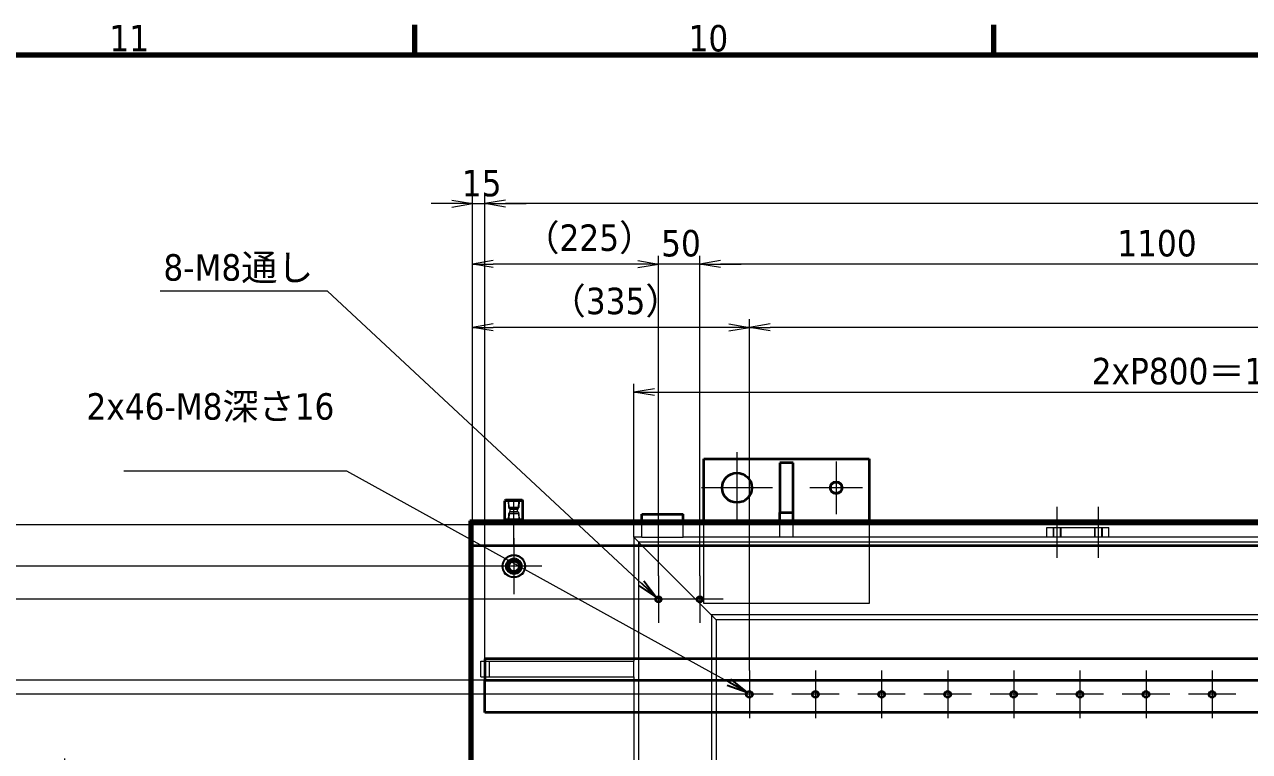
# Model space of a CAD drawing. Header units: millimetres. Extents: x -570 to 8410, y -405 to 5940.
# Drawn here: x 929 to 2412, y 4897 to 5777 of the extents above; entities that cross this region are included whole.
import ezdxf

# ---------------------------------------------------------------- set-up
doc = ezdxf.new("R2010")
doc.units = ezdxf.units.MM
doc.header["$LTSCALE"] = 10
for name, color, linetype, lineweight in [('Border (ISO)', 7, 'Continuous', 70), ('Center Mark (ISO)', 7, 'Continuous', 5), ('Centerline (ISO)', 7, 'Continuous', 5), ('Dimension (ISO)', 7, 'Continuous', 25), ('Hidden (ISO)', 7, 'Continuous', 5), ('Symbol (ISO)', 7, 'Continuous', 25), ('Visible (ISO)', 7, 'Continuous', 35), ('Visible Narrow (ISO)', 7, 'Continuous', 5)]:
    doc.layers.add(name, color=color, linetype=linetype, lineweight=lineweight)
doc.styles.add('MX_NOTE_STANDARD', font='tahoma.ttf')
doc.styles.add('Note Text (JIS)', font='tahoma.ttf')
doc.dimstyles.new('Default (JIS)', dxfattribs={"dimscale": 10, "dimtxt": 3.2, "dimasz": 2.5, "dimexe": 1, "dimexo": 0, "dimgap": 0.8, "dimtad": 1, "dimrnd": 1e-08, "dimdsep": 46, "dimtxsty": 'Note Text (JIS)', "dimblk": 'OPEN', "dimcen": 0.09, "dimdle": 10, "dimclrd": 7, "dimclre": 7, "dimclrt": 256, "dimadec": 0, "dimazin": 2, "dimtfac": 0.78125, "dimtmove": 0, "dimatfit": 3, "dimldrblk": 'OPEN', "dimfxl": 1, "dimtolj": 1, "dimtzin": 0, "dimlwd": 0, "dimlwe": 0, "dimarcsym": 0})
doc.dimstyles.new('Default (JIS)$7', dxfattribs={"dimscale": 10, "dimtxt": 3.2, "dimasz": 2.5, "dimexe": 1, "dimexo": 0, "dimgap": 0.8, "dimtad": 1, "dimrnd": 1e-08, "dimdsep": 46, "dimtxsty": 'Note Text (JIS)', "dimblk": 'OPEN', "dimcen": 0.09, "dimdle": 10, "dimclrd": 256, "dimclre": 7, "dimclrt": 256, "dimadec": 0, "dimazin": 2, "dimtfac": 0.78125, "dimtmove": 0, "dimatfit": 3, "dimldrblk": 'OPEN', "dimfxl": 1, "dimtolj": 1, "dimtzin": 0, "dimlwd": 0, "dimlwe": 0, "dimarcsym": 0})

# ---------------------------------------------------------------- blocks, each defined once
blk = doc.blocks.new('図面枠 既定の図面枠')
at = {"layer": 'Border (ISO)'}
for p, q in [((140.17, 574), (140.17, 577.6)), ((210.25, 574), (210.25, 577.6))]:
    blk.add_line(p, q, dxfattribs=at)
at = {"layer": 'Border (ISO)', "flags": 128}
blk.add_lwpolyline([(20, 20), (20, 574), (821, 574), (821, 20), (20, 20)], dxfattribs=at)
at = {"layer": 'Border (ISO)', "char_height": 3.2, "attachment_point": 7, "style": 'MX_NOTE_STANDARD'}
for s, insert in [('11', (103.2, 574.4)), ('10', (173.29, 574.33))]:
    blk.add_mtext(s, dxfattribs=dict(at, insert=insert))
blk = doc.blocks.new('_Open')
at = {"color": 0, "linetype": 'ByBlock', "lineweight": -2}
for p, q in [((-1, 0.167), (0, 0)), ((-1, -0.167), (0, 0)), ((0, 0), (-1, 0))]:
    blk.add_line(p, q, dxfattribs=at)
blk = doc.blocks.new('*D29')
at = {"layer": 'Defpoints', "color": 0, "linetype": 'Continuous', "transparency": 16777216}
for p in [(1777.8, 4966), (825.3, 4346), (1778.2, 4346)]:
    blk.add_point(p, dxfattribs=at)
at = {"layer": 'Dimension (ISO)', "color": 7, "linetype": 'Continuous', "lineweight": 0, "transparency": 16777216}
for p, q in [((1777.8, 4966), (815.3, 4966)), ((825.3, 4941), (825.3, 4371)), ((1778.2, 4346), (815.3, 4346))]:
    blk.add_line(p, q, dxfattribs=at)
at = {"layer": 'Dimension (ISO)', "color": 7, "linetype": 'Continuous', "lineweight": 0, "transparency": 16777216, "xscale": 25, "yscale": 25, "zscale": 25}
for p, rotation in [((825.3, 4966), 90), ((825.3, 4346), 270)]:
    blk.add_blockref('_Open', p, dxfattribs=dict(at, rotation=rotation))
at = {"layer": 'Dimension (ISO)', "linetype": 'Continuous', "lineweight": 5, "transparency": 16777216, "insert": (777.3, 4605.1), "char_height": 32, "attachment_point": 1, "rotation": 90, "style": 'Note Text (JIS)'}
blk.add_mtext('\\A1;\\fTahoma|b0|i0;（620）', dxfattribs=at)
blk = doc.blocks.new('*D30')
at = {"layer": 'Defpoints', "color": 0, "linetype": 'Continuous', "transparency": 16777216}
for p in [(825.3, 4983), (1486.5, 4983), (1777.8, 4966)]:
    blk.add_point(p, dxfattribs=at)
at = {"layer": 'Dimension (ISO)', "color": 7, "linetype": 'Continuous', "lineweight": 0, "transparency": 16777216}
for p, q in [((825.3, 5008), (825.3, 5033)), ((1486.5, 4983), (815.3, 4983)), ((825.3, 4966), (825.3, 4983)), ((1777.8, 4966), (815.3, 4966)), ((825.3, 4941), (825.3, 4916))]:
    blk.add_line(p, q, dxfattribs=at)
at = {"layer": 'Dimension (ISO)', "color": 7, "linetype": 'Continuous', "lineweight": 0, "transparency": 16777216, "xscale": 25, "yscale": 25, "zscale": 25}
for p, rotation in [((825.3, 4983), 270), ((825.3, 4966), 90)]:
    blk.add_blockref('_Open', p, dxfattribs=dict(at, rotation=rotation))
at = {"layer": 'Dimension (ISO)', "linetype": 'Continuous', "lineweight": 5, "transparency": 16777216, "insert": (785.2, 4953.7), "char_height": 32, "attachment_point": 1, "rotation": 90, "style": 'Note Text (JIS)'}
blk.add_mtext('\\A1;17', dxfattribs=at)
blk = doc.blocks.new('*D35')
at = {"layer": 'Defpoints', "color": 0, "linetype": 'Continuous', "transparency": 16777216}
for p in [(673.5, 5081), (1668.2, 5081), (1471.5, 4051)]:
    blk.add_point(p, dxfattribs=at)
at = {"layer": 'Dimension (ISO)', "color": 7, "linetype": 'Continuous', "lineweight": 0, "transparency": 16777216}
for p, q in [((1668.2, 5081), (663.5, 5081)), ((673.5, 4076), (673.5, 5056)), ((1471.5, 4051), (663.5, 4051))]:
    blk.add_line(p, q, dxfattribs=at)
at = {"layer": 'Dimension (ISO)', "color": 7, "linetype": 'Continuous', "lineweight": 0, "transparency": 16777216, "xscale": 25, "yscale": 25, "zscale": 25}
for p, rotation in [((673.5, 5081), 90), ((673.5, 4051), 270)]:
    blk.add_blockref('_Open', p, dxfattribs=dict(at, rotation=rotation))
at = {"layer": 'Dimension (ISO)', "linetype": 'Continuous', "lineweight": 5, "transparency": 16777216, "insert": (632.1, 4506.2), "char_height": 32, "attachment_point": 1, "rotation": 90, "style": 'Note Text (JIS)'}
blk.add_mtext('\\A1;1030', dxfattribs=at)
blk = doc.blocks.new('*D36')
at = {"layer": 'Defpoints', "color": 0, "linetype": 'Continuous', "transparency": 16777216}
for p in [(598.1, 5171), (1471.5, 5171), (1487.5, 5121)]:
    blk.add_point(p, dxfattribs=at)
at = {"layer": 'Dimension (ISO)', "color": 7, "linetype": 'Continuous', "lineweight": 0, "transparency": 16777216}
for p, q in [((598.1, 5196), (598.1, 5221)), ((1471.5, 5171), (588.1, 5171)), ((598.1, 5121), (598.1, 5171)), ((1487.5, 5121), (588.1, 5121)), ((598.1, 5096), (598.1, 5071))]:
    blk.add_line(p, q, dxfattribs=at)
at = {"layer": 'Dimension (ISO)', "color": 7, "linetype": 'Continuous', "lineweight": 0, "transparency": 16777216, "xscale": 25, "yscale": 25, "zscale": 25}
for p, rotation in [((598.1, 5171), 270), ((598.1, 5121), 90)]:
    blk.add_blockref('_Open', p, dxfattribs=dict(at, rotation=rotation))
at = {"layer": 'Dimension (ISO)', "linetype": 'Continuous', "lineweight": 5, "transparency": 16777216, "insert": (556.8, 5124.2), "char_height": 32, "attachment_point": 1, "rotation": 90, "style": 'Note Text (JIS)'}
blk.add_mtext('\\A1;50', dxfattribs=at)
blk = doc.blocks.new('*D37')
at = {"layer": 'Defpoints', "color": 0, "linetype": 'Continuous', "transparency": 16777216}
for p in [(1487.5, 5121), (598.1, 4101), (1487.5, 4101)]:
    blk.add_point(p, dxfattribs=at)
at = {"layer": 'Dimension (ISO)', "color": 7, "linetype": 'Continuous', "lineweight": 0, "transparency": 16777216}
for p, q in [((1487.5, 5121), (588.1, 5121)), ((598.1, 5096), (598.1, 4126)), ((1487.5, 4101), (588.1, 4101))]:
    blk.add_line(p, q, dxfattribs=at)
at = {"layer": 'Dimension (ISO)', "color": 7, "linetype": 'Continuous', "lineweight": 0, "transparency": 16777216, "xscale": 25, "yscale": 25, "zscale": 25}
for p, rotation in [((598.1, 5121), 90), ((598.1, 4101), 270)]:
    blk.add_blockref('_Open', p, dxfattribs=dict(at, rotation=rotation))
at = {"layer": 'Dimension (ISO)', "linetype": 'Continuous', "lineweight": 5, "transparency": 16777216, "insert": (556.7, 4581.2), "char_height": 32, "attachment_point": 1, "rotation": 90, "style": 'Note Text (JIS)'}
blk.add_mtext('\\A1;1020', dxfattribs=at)
blk = doc.blocks.new('*D39')
at = {"layer": 'Defpoints', "color": 0, "linetype": 'Continuous', "transparency": 16777216}
for p in [(1486.5, 5559.8), (1486.5, 5009), (5446.5, 5009)]:
    blk.add_point(p, dxfattribs=at)
at = {"layer": 'Dimension (ISO)', "color": 7, "linetype": 'Continuous', "lineweight": 0, "transparency": 16777216}
for p, q in [((1486.5, 5009), (1486.5, 5569.8)), ((5421.5, 5559.8), (1511.5, 5559.8)), ((5446.5, 5009), (5446.5, 5569.8))]:
    blk.add_line(p, q, dxfattribs=at)
at = {"layer": 'Dimension (ISO)', "color": 7, "linetype": 'Continuous', "lineweight": 0, "transparency": 16777216, "xscale": 25, "yscale": 25, "zscale": 25, "rotation": 180}
blk.add_blockref('_Open', (1486.5, 5559.8), dxfattribs=at)
at = {"layer": 'Dimension (ISO)', "color": 7, "linetype": 'Continuous', "lineweight": 0, "transparency": 16777216, "xscale": 25, "yscale": 25, "zscale": 25}
blk.add_blockref('_Open', (5446.5, 5559.8), dxfattribs=at)
at = {"layer": 'Dimension (ISO)', "linetype": 'Continuous', "lineweight": 5, "transparency": 16777216, "insert": (3420.4, 5601.2), "char_height": 32, "attachment_point": 1, "style": 'Note Text (JIS)'}
blk.add_mtext('\\A1;3960', dxfattribs=at)
blk = doc.blocks.new('*D41')
at = {"layer": 'Defpoints', "color": 0, "linetype": 'Continuous', "transparency": 16777216}
for p in [(1486.5, 5559.8), (1471.5, 5176), (1486.5, 5009)]:
    blk.add_point(p, dxfattribs=at)
at = {"layer": 'Dimension (ISO)', "color": 7, "linetype": 'Continuous', "lineweight": 0, "transparency": 16777216}
for p, q in [((1446.5, 5559.8), (1421.5, 5559.8)), ((1471.5, 5176), (1471.5, 5569.8)), ((1471.5, 5559.8), (1486.5, 5559.8)), ((1486.5, 5009), (1486.5, 5569.8)), ((1511.5, 5559.8), (1536.5, 5559.8))]:
    blk.add_line(p, q, dxfattribs=at)
at = {"layer": 'Dimension (ISO)', "color": 7, "linetype": 'Continuous', "lineweight": 0, "transparency": 16777216, "xscale": 25, "yscale": 25, "zscale": 25}
blk.add_blockref('_Open', (1471.5, 5559.8), dxfattribs=at)
at = {"layer": 'Dimension (ISO)', "color": 7, "linetype": 'Continuous', "lineweight": 0, "transparency": 16777216, "xscale": 25, "yscale": 25, "zscale": 25, "rotation": 180}
blk.add_blockref('_Open', (1486.5, 5559.8), dxfattribs=at)
at = {"layer": 'Dimension (ISO)', "linetype": 'Continuous', "lineweight": 5, "transparency": 16777216, "insert": (1458.5, 5600.6), "char_height": 32, "attachment_point": 1, "style": 'Note Text (JIS)'}
blk.add_mtext('\\A1;15', dxfattribs=at)
blk = doc.blocks.new('*D47')
at = {"layer": 'Defpoints', "color": 0, "linetype": 'Continuous', "transparency": 16777216}
for p in [(1806.5, 5410), (1806.5, 4994.7), (4606.5, 4994.7)]:
    blk.add_point(p, dxfattribs=at)
at = {"layer": 'Dimension (ISO)', "color": 7, "linetype": 'Continuous', "lineweight": 0, "transparency": 16777216}
for p, q in [((1806.5, 4994.7), (1806.5, 5420)), ((4606.5, 4994.7), (4606.5, 5420)), ((4581.5, 5410), (1831.5, 5410))]:
    blk.add_line(p, q, dxfattribs=at)
at = {"layer": 'Dimension (ISO)', "color": 7, "linetype": 'Continuous', "lineweight": 0, "transparency": 16777216, "xscale": 25, "yscale": 25, "zscale": 25, "rotation": 180}
blk.add_blockref('_Open', (1806.5, 5410), dxfattribs=at)
at = {"layer": 'Dimension (ISO)', "color": 7, "linetype": 'Continuous', "lineweight": 0, "transparency": 16777216, "xscale": 25, "yscale": 25, "zscale": 25}
blk.add_blockref('_Open', (4606.5, 5410), dxfattribs=at)
at = {"layer": 'Dimension (ISO)', "linetype": 'Continuous', "lineweight": 5, "transparency": 16777216, "insert": (3068, 5451.5), "char_height": 32, "attachment_point": 1, "style": 'Note Text (JIS)'}
blk.add_mtext('\\A1;\\fTahoma|b0|i0;35xP80\\fYu Gothic|b0|i0;＝\\fTahoma|b0|i0;2800', dxfattribs=at)
blk = doc.blocks.new('*D52')
at = {"layer": 'Defpoints', "color": 0, "linetype": 'Continuous', "transparency": 16777216}
for p in [(1746.5, 5486.6), (1746.5, 5109.3), (2846.5, 5109.3)]:
    blk.add_point(p, dxfattribs=at)
at = {"layer": 'Dimension (ISO)', "color": 7, "linetype": 'Continuous', "lineweight": 0, "transparency": 16777216}
for p, q in [((1746.5, 5109.3), (1746.5, 5496.6)), ((2821.5, 5486.6), (1771.5, 5486.6)), ((2846.5, 5109.3), (2846.5, 5496.6))]:
    blk.add_line(p, q, dxfattribs=at)
at = {"layer": 'Dimension (ISO)', "color": 7, "linetype": 'Continuous', "lineweight": 0, "transparency": 16777216, "xscale": 25, "yscale": 25, "zscale": 25, "rotation": 180}
blk.add_blockref('_Open', (1746.5, 5486.6), dxfattribs=at)
at = {"layer": 'Dimension (ISO)', "color": 7, "linetype": 'Continuous', "lineweight": 0, "transparency": 16777216, "xscale": 25, "yscale": 25, "zscale": 25}
blk.add_blockref('_Open', (2846.5, 5486.6), dxfattribs=at)
at = {"layer": 'Dimension (ISO)', "linetype": 'Continuous', "lineweight": 5, "transparency": 16777216, "insert": (2251.7, 5527.9), "char_height": 32, "attachment_point": 1, "style": 'Note Text (JIS)'}
blk.add_mtext('\\A1;1100', dxfattribs=at)
blk = doc.blocks.new('*D53')
at = {"layer": 'Defpoints', "color": 0, "linetype": 'Continuous', "transparency": 16777216}
for p in [(1696.5, 5486.6), (1696.5, 5109.3), (1746.5, 5109.3)]:
    blk.add_point(p, dxfattribs=at)
at = {"layer": 'Dimension (ISO)', "color": 7, "linetype": 'Continuous', "lineweight": 0, "transparency": 16777216}
for p, q in [((1671.5, 5486.6), (1646.5, 5486.6)), ((1696.5, 5109.3), (1696.5, 5496.6)), ((1746.5, 5486.6), (1696.5, 5486.6)), ((1746.5, 5109.3), (1746.5, 5496.6)), ((1771.5, 5486.6), (1796.5, 5486.6))]:
    blk.add_line(p, q, dxfattribs=at)
at = {"layer": 'Dimension (ISO)', "color": 7, "linetype": 'Continuous', "lineweight": 0, "transparency": 16777216, "xscale": 25, "yscale": 25, "zscale": 25}
blk.add_blockref('_Open', (1696.5, 5486.6), dxfattribs=at)
at = {"layer": 'Dimension (ISO)', "color": 7, "linetype": 'Continuous', "lineweight": 0, "transparency": 16777216, "xscale": 25, "yscale": 25, "zscale": 25, "rotation": 180}
blk.add_blockref('_Open', (1746.5, 5486.6), dxfattribs=at)
at = {"layer": 'Dimension (ISO)', "linetype": 'Continuous', "lineweight": 5, "transparency": 16777216, "insert": (1699.7, 5527.9), "char_height": 32, "attachment_point": 1, "style": 'Note Text (JIS)'}
blk.add_mtext('\\A1;50', dxfattribs=at)
blk = doc.blocks.new('*D54')
at = {"layer": 'Defpoints', "color": 0, "linetype": 'Continuous', "transparency": 16777216}
for p in [(1471.5, 5486.6), (1471.5, 5176), (1696.5, 5109.3)]:
    blk.add_point(p, dxfattribs=at)
at = {"layer": 'Dimension (ISO)', "color": 7, "linetype": 'Continuous', "lineweight": 0, "transparency": 16777216}
for p, q in [((1471.5, 5176), (1471.5, 5496.6)), ((1671.5, 5486.6), (1496.5, 5486.6)), ((1696.5, 5109.3), (1696.5, 5496.6))]:
    blk.add_line(p, q, dxfattribs=at)
at = {"layer": 'Dimension (ISO)', "color": 7, "linetype": 'Continuous', "lineweight": 0, "transparency": 16777216, "xscale": 25, "yscale": 25, "zscale": 25, "rotation": 180}
blk.add_blockref('_Open', (1471.5, 5486.6), dxfattribs=at)
at = {"layer": 'Dimension (ISO)', "color": 7, "linetype": 'Continuous', "lineweight": 0, "transparency": 16777216, "xscale": 25, "yscale": 25, "zscale": 25}
blk.add_blockref('_Open', (1696.5, 5486.6), dxfattribs=at)
at = {"layer": 'Dimension (ISO)', "linetype": 'Continuous', "lineweight": 5, "transparency": 16777216, "insert": (1533.1, 5534.6), "char_height": 32, "attachment_point": 1, "style": 'Note Text (JIS)'}
blk.add_mtext('\\A1;\\fTahoma|b0|i0;（225）', dxfattribs=at)
blk = doc.blocks.new('*D55')
at = {"layer": 'Defpoints', "color": 0, "linetype": 'Continuous', "transparency": 16777216}
for p in [(1471.5, 5410), (1471.5, 5176), (1806.5, 4994.7)]:
    blk.add_point(p, dxfattribs=at)
at = {"layer": 'Dimension (ISO)', "color": 7, "linetype": 'Continuous', "lineweight": 0, "transparency": 16777216}
for p, q in [((1471.5, 5176), (1471.5, 5420)), ((1806.5, 4994.7), (1806.5, 5420)), ((1781.5, 5410), (1496.5, 5410))]:
    blk.add_line(p, q, dxfattribs=at)
at = {"layer": 'Dimension (ISO)', "color": 7, "linetype": 'Continuous', "lineweight": 0, "transparency": 16777216, "xscale": 25, "yscale": 25, "zscale": 25, "rotation": 180}
blk.add_blockref('_Open', (1471.5, 5410), dxfattribs=at)
at = {"layer": 'Dimension (ISO)', "color": 7, "linetype": 'Continuous', "lineweight": 0, "transparency": 16777216, "xscale": 25, "yscale": 25, "zscale": 25}
blk.add_blockref('_Open', (1806.5, 5410), dxfattribs=at)
at = {"layer": 'Dimension (ISO)', "linetype": 'Continuous', "lineweight": 5, "transparency": 16777216, "insert": (1564.9, 5458), "char_height": 32, "attachment_point": 1, "style": 'Note Text (JIS)'}
blk.add_mtext('\\A1;\\fTahoma|b0|i0;（335）', dxfattribs=at)
blk = doc.blocks.new('*D199')
at = {"layer": 'Defpoints', "color": 0, "linetype": 'Continuous', "transparency": 16777216}
for p in [(3266.5, 5331.6), (1666.5, 5156), (3266.5, 4902.3)]:
    blk.add_point(p, dxfattribs=at)
at = {"layer": 'Dimension (ISO)', "color": 7, "linetype": 'Continuous', "lineweight": 0, "transparency": 16777216}
for p, q in [((1666.5, 5156), (1666.5, 5341.6)), ((3266.5, 4902.3), (3266.5, 5341.6)), ((1691.5, 5331.6), (3241.5, 5331.6))]:
    blk.add_line(p, q, dxfattribs=at)
at = {"layer": 'Dimension (ISO)', "color": 7, "linetype": 'Continuous', "lineweight": 0, "transparency": 16777216, "xscale": 25, "yscale": 25, "zscale": 25, "rotation": 180}
blk.add_blockref('_Open', (1666.5, 5331.6), dxfattribs=at)
at = {"layer": 'Dimension (ISO)', "color": 7, "linetype": 'Continuous', "lineweight": 0, "transparency": 16777216, "xscale": 25, "yscale": 25, "zscale": 25}
blk.add_blockref('_Open', (3266.5, 5331.6), dxfattribs=at)
at = {"layer": 'Dimension (ISO)', "linetype": 'Continuous', "lineweight": 5, "transparency": 16777216, "insert": (2220.8, 5373.1), "char_height": 32, "attachment_point": 1, "style": 'Note Text (JIS)'}
blk.add_mtext('\\A1;\\fTahoma|b0|i0;2xP800\\fYu Gothic|b0|i0;＝\\fTahoma|b0|i0;1600', dxfattribs=at)
blk = doc.blocks.new('*D209')
at = {"layer": 'Defpoints', "color": 0, "linetype": 'Continuous', "transparency": 16777216}
for p in [(978, 4686), (1502.3, 4686), (1502.3, 4626)]:
    blk.add_point(p, dxfattribs=at)
at = {"layer": 'Dimension (ISO)', "color": 7, "linetype": 'Continuous', "lineweight": 0, "transparency": 16777216}
for p, q in [((978, 4711), (978, 4888.4)), ((1502.3, 4686), (968, 4686)), ((978, 4626), (978, 4686)), ((1502.3, 4626), (968, 4626)), ((978, 4601), (978, 4576))]:
    blk.add_line(p, q, dxfattribs=at)
at = {"layer": 'Dimension (ISO)', "color": 7, "linetype": 'Continuous', "lineweight": 0, "transparency": 16777216, "xscale": 25, "yscale": 25, "zscale": 25}
for p, rotation in [((978, 4686), 270), ((978, 4626), 90)]:
    blk.add_blockref('_Open', p, dxfattribs=dict(at, rotation=rotation))
at = {"layer": 'Dimension (ISO)', "linetype": 'Continuous', "lineweight": 5, "transparency": 16777216, "insert": (936.7, 4744), "char_height": 32, "attachment_point": 1, "rotation": 90, "style": 'Note Text (JIS)'}
blk.add_mtext('\\A1;60{\\H25;±0.02}', dxfattribs=at)

msp = doc.modelspace()

# ---------------------------------------------------------------- linework, layer by layer
at = {"layer": 'Center Mark (ISO)', "linetype": 'Continuous'}
for p, q in [((1791.481, 5258.963), (1791.481, 5172.963)), ((1911.481, 5247.88), (1911.481, 5184.045)), ((1834.481, 5215.963), (1748.481, 5215.963)), ((1943.398, 5215.963), (1879.563, 5215.963)), ((1521.481, 5154.963), (1521.481, 5086.963)), ((1555.481, 5120.963), (1487.481, 5120.963)), ((1696.481, 5109.286), (1696.481, 5052.639)), ((1746.481, 5109.286), (1746.481, 5052.639)), ((1724.804, 5080.963), (1668.157, 5080.963)), ((1774.804, 5080.963), (1718.157, 5080.963)), ((1806.481, 4994.692), (1806.481, 4937.233)), ((1886.481, 4994.692), (1886.481, 4937.233)), ((1966.481, 4994.692), (1966.481, 4937.233)), ((2046.481, 4994.692), (2046.481, 4937.233)), ((2126.481, 4994.692), (2126.481, 4937.233)), ((2206.481, 4994.692), (2206.481, 4937.233)), ((2286.481, 4994.692), (2286.481, 4937.233)), ((2366.481, 4994.692), (2366.481, 4937.233)), ((1835.21, 4965.963), (1777.752, 4965.963)), ((1915.21, 4965.963), (1857.752, 4965.963)), ((1995.21, 4965.963), (1937.752, 4965.963)), ((2075.21, 4965.963), (2017.752, 4965.963)), ((2155.21, 4965.963), (2097.752, 4965.963)), ((2235.21, 4965.963), (2177.752, 4965.963)), ((2315.21, 4965.963), (2257.752, 4965.963)), ((2395.21, 4965.963), (2337.752, 4965.963)), ((1666.481, 4902.286), (1666.481, 4845.639))]:
    msp.add_line(p, q, dxfattribs=at)
at = {"layer": 'Centerline (ISO)', "linetype": 'Continuous'}
for p, q in [((1521.481, 5147.763), (1521.481, 5200.963)), ((2178.981, 5130.963), (2178.981, 5192.963)), ((2228.981, 5130.963), (2228.981, 5192.963))]:
    msp.add_line(p, q, dxfattribs=at)
at = {"layer": 'Hidden (ISO)'}
for p, q in [((1515.599, 5200.079), (1514.715, 5200.963)), ((1514.742, 5200.079), (1514.988, 5192.209)), ((1527.974, 5192.209), (1514.988, 5192.209)), ((1527.363, 5200.079), (1515.599, 5200.079)), ((1515.893, 5190.645), (1515.599, 5200.079)), ((1527.069, 5190.645), (1515.893, 5190.645)), ((1516.881, 5190.075), (1515.893, 5190.645)), ((1516.881, 5190.075), (1526.081, 5190.075)), ((1516.881, 5186.85), (1516.881, 5190.075)), ((1526.081, 5190.075), (1527.069, 5190.645)), ((1526.081, 5186.85), (1526.081, 5190.075)), ((1527.069, 5190.645), (1527.363, 5200.079)), ((1527.363, 5200.079), (1528.247, 5200.963)), ((1527.974, 5192.209), (1528.22, 5200.079)), ((1515.599, 5176.846), (1514.715, 5175.963)), ((1514.988, 5184.716), (1514.742, 5176.846)), ((1514.988, 5184.716), (1527.974, 5184.716)), ((1515.893, 5186.28), (1515.599, 5176.846)), ((1527.363, 5176.846), (1515.599, 5176.846)), ((1516.881, 5186.85), (1515.893, 5186.28)), ((1527.069, 5186.28), (1515.893, 5186.28)), ((1526.081, 5186.85), (1516.881, 5186.85)), ((1517.481, 5172.763), (1517.481, 5175.963)), ((1525.481, 5172.763), (1525.481, 5175.963)), ((1526.081, 5186.85), (1527.069, 5186.28)), ((1527.069, 5186.28), (1527.363, 5176.846)), ((1527.363, 5176.846), (1528.247, 5175.963)), ((1528.22, 5176.846), (1527.974, 5184.716)), ((1676.481, 5155.963), (1676.481, 5175.963)), ((1726.481, 5155.963), (1726.481, 5175.963)), ((1751.481, 5075.963), (1751.481, 5175.963)), ((1843.481, 5155.963), (1843.481, 5175.963)), ((1859.481, 5155.963), (1859.481, 5175.963)), ((1951.481, 5175.963), (1951.481, 5075.963)), ((1471.481, 5170.963), (1468.281, 5170.963)), ((5461.481, 5170.963), (1471.481, 5170.963)), ((2166.481, 5167.963), (2241.481, 5167.963)), ((2166.481, 5155.963), (2166.481, 5167.963)), ((2173.981, 5167.963), (2173.981, 5155.963)), ((2174.793, 5155.963), (2174.793, 5167.963)), ((2183.169, 5155.963), (2183.169, 5167.963)), ((2183.981, 5155.963), (2183.981, 5167.963)), ((2223.981, 5167.963), (2223.981, 5155.963)), ((2224.793, 5155.963), (2224.793, 5167.963)), ((2233.169, 5155.963), (2233.169, 5167.963)), ((2233.981, 5155.963), (2233.981, 5167.963)), ((2241.481, 5155.963), (2241.481, 5167.963)), ((1678.481, 5143.963), (1666.481, 5155.963)), ((1676.481, 5155.963), (1666.481, 5155.963)), ((1666.481, 5155.963), (1666.481, 5005.963)), ((1666.481, 5155.963), (1678.481, 5143.963)), ((5260.481, 5149.963), (1672.481, 5149.963)), ((1672.481, 5149.963), (1672.481, 4071.963)), ((1676.481, 5155.963), (1726.481, 5155.963)), ((1678.481, 5143.963), (1754.481, 5067.963)), ((1754.481, 5067.963), (1678.481, 5143.963)), ((1843.481, 5155.963), (1726.481, 5155.963)), ((1859.481, 5155.963), (1843.481, 5155.963)), ((2911.481, 5155.963), (1859.481, 5155.963)), ((1951.481, 5075.963), (1751.481, 5075.963)), ((1766.481, 5055.963), (1754.481, 5067.963)), ((1754.481, 5067.963), (1766.481, 5055.963)), ((5172.481, 5061.963), (1760.481, 5061.963)), ((1760.481, 5061.963), (1760.481, 4159.963)), ((2516.481, 5055.963), (1766.481, 5055.963)), ((1766.481, 5055.963), (1766.481, 4660.963)), ((1481.481, 5005.963), (1666.481, 5005.963)), ((1481.481, 4986.963), (1481.481, 5005.963)), ((1491.481, 5005.963), (1491.481, 4986.963)), ((1666.481, 4986.963), (1666.481, 5005.963)), ((1481.481, 4986.963), (1666.481, 4986.963)), ((1666.481, 4986.963), (1666.481, 4877.286))]:
    msp.add_line(p, q, dxfattribs=at)
for radius in [14, 13, 8.504, 8.225]:
    msp.add_circle((1521.481, 5120.963), radius, dxfattribs=at)
at = {"layer": 'Visible (ISO)'}
for p, q in [((1751.481, 5250.963), (1951.481, 5250.963)), ((1751.481, 5175.963), (1751.481, 5250.963)), ((1951.481, 5250.963), (1951.481, 5175.963)), ((1843.481, 5245.963), (1843.481, 5185.963)), ((1859.481, 5245.963), (1843.481, 5245.963)), ((1859.481, 5185.963), (1859.481, 5245.963)), ((1511.481, 5200.963), (1510.481, 5199.963)), ((1532.481, 5199.963), (1510.481, 5199.963)), ((1510.481, 5176.963), (1510.481, 5199.963)), ((1531.481, 5200.963), (1511.481, 5200.963)), ((1531.481, 5200.963), (1532.481, 5199.963)), ((1532.481, 5176.963), (1532.481, 5199.963)), ((1471.481, 5175.963), (1468.281, 5175.963)), ((1468.281, 4045.963), (1468.281, 5175.963)), ((1471.481, 4045.963), (1471.481, 5175.963)), ((1471.481, 5172.763), (1471.481, 5175.963)), ((1517.122, 5175.963), (1471.481, 5175.963)), ((1532.481, 5176.963), (1510.481, 5176.963)), ((1511.481, 5175.963), (1510.481, 5176.963)), ((1525.84, 5175.963), (1517.122, 5175.963)), ((5407.122, 5175.963), (1525.84, 5175.963)), ((1531.481, 5175.963), (1532.481, 5176.963)), ((1676.481, 5183.963), (1726.481, 5183.963)), ((1676.481, 5175.963), (1676.481, 5183.963)), ((1726.481, 5175.963), (1726.481, 5183.963)), ((1843.481, 5185.963), (1859.481, 5185.963)), ((1843.481, 5175.963), (1843.481, 5185.963)), ((1859.481, 5175.963), (1859.481, 5185.963)), ((5461.481, 5172.763), (1471.481, 5172.763)), ((1471.481, 5145.963), (5461.481, 5145.963)), ((5446.481, 5008.963), (1486.481, 5008.963)), ((1486.481, 5008.963), (1486.481, 4982.963)), ((1486.481, 4982.963), (5446.481, 4982.963)), ((1486.481, 4943.963), (1486.481, 4982.963)), ((5446.481, 4943.963), (1486.481, 4943.963))]:
    msp.add_line(p, q, dxfattribs=at)
for centre, radius in [((1791.481, 5215.963), 18), ((1911.481, 5215.963), 6.918), ((1521.481, 5120.963), 9), ((1521.481, 5120.963), 8.531), ((1521.481, 5120.963), 7.647), ((1521.481, 5120.963), 7.32), ((1521.481, 5120.963), 6.35), ((1696.481, 5080.963), 3.324), ((1746.481, 5080.963), 3.324), ((1806.481, 4965.963), 3.729), ((1886.481, 4965.963), 3.729), ((1966.481, 4965.963), 3.729), ((2046.481, 4965.963), 3.729), ((2126.481, 4965.963), 3.729), ((2206.481, 4965.963), 3.729), ((2286.481, 4965.963), 3.729), ((2366.481, 4965.963), 3.729)]:
    msp.add_circle(centre, radius, dxfattribs=at)
at = {"layer": 'Visible Narrow (ISO)'}
for centre, radius in [((1911.481, 5215.963), 8), ((1696.481, 5080.963), 4), ((1746.481, 5080.963), 4), ((1806.481, 4965.963), 4), ((1886.481, 4965.963), 4), ((1966.481, 4965.963), 4), ((2046.481, 4965.963), 4), ((2126.481, 4965.963), 4), ((2206.481, 4965.963), 4), ((2286.481, 4965.963), 4), ((2366.481, 4965.963), 4)]:
    msp.add_circle(centre, radius, dxfattribs=at)

# ---------------------------------------------------------------- block references
at = {"xscale": 10, "yscale": 10, "zscale": 10}
msp.add_blockref('図面枠 既定の図面枠', (0, 0), dxfattribs=at)

# ---------------------------------------------------------------- texts
at = {"layer": 'Symbol (ISO)', "char_height": 32, "attachment_point": 1, "style": 'Note Text (JIS)'}
for s, insert, width in [('\\fTahoma|b0|i0;8-M8通し', (1097.4, 5498.558), 173.71799), ('\\fTahoma|b0|i0;2x46-M8深さ16', (1004.32, 5330.349), 290.17828)]:
    msp.add_mtext(s, dxfattribs=dict(at, insert=insert, width=width))

# ---------------------------------------------------------------- dimensions: what is measured, and where the dimension line sits
at = {"layer": 'Dimension (ISO)', "color": 7, "linetype": 'Continuous', "lineweight": 5}
dim = msp.add_linear_dim(base=(1486.481, 5559.821), p1=(1471.481, 5175.963), p2=(1486.481, 5008.963), dimstyle='Default (JIS)', override={"dimgap": 0.8, "dimdec": 2, "dimtol": 0, "dimlim": 0, "dimtp": 0, "dimtm": 0, "dimtdec": 2, "dimtofl": 1, "dimatfit": 1}, dxfattribs=at)
dim.commit()
dim.dimension.update_dxf_attribs({"geometry": '*D41', "text_midpoint": (1478.981, 5559.821), "dimtype": 160})
for base, p1, p2, angle, override, picture, middle in [((1486.481, 5559.821), (5446.481, 5008.963), (1486.481, 5008.963), 180, {"dimgap": 0.8, "dimdec": 2, "dimtol": 0, "dimlim": 0, "dimtp": 0, "dimtm": 0, "dimtdec": 2, "dimtofl": 0, "dimatfit": 1}, '*D39', (3466.481, 5559.821)), ((1696.481, 5486.623), (1746.481, 5109.286), (1696.481, 5109.286), 180, {"dimgap": 0.8, "dimdec": 2, "dimtol": 0, "dimlim": 0, "dimtp": 0, "dimtm": 0, "dimtdec": 2, "dimtofl": 1, "dimatfit": 1}, '*D53', (1721.481, 5486.623)), ((1746.481, 5486.623), (2846.481, 5109.286), (1746.481, 5109.286), 180, {"dimgap": 0.8, "dimdec": 2, "dimtol": 0, "dimlim": 0, "dimtp": 0, "dimtm": 0, "dimtdec": 2, "dimtofl": 0, "dimatfit": 1}, '*D52', (2296.481, 5486.623)), ((598.078, 5170.963), (1487.481, 5120.963), (1471.481, 5170.963), 90, {"dimgap": 0.8, "dimdec": 2, "dimtol": 0, "dimlim": 0, "dimtp": 0, "dimtm": 0, "dimtdec": 2, "dimtofl": 1, "dimatfit": 1}, '*D36', (598.078, 5145.963)), ((598.078, 4100.963), (1487.481, 5120.963), (1487.481, 4100.963), 90, {"dimgap": 0.8, "dimdec": 2, "dimtol": 0, "dimlim": 0, "dimtp": 0, "dimtm": 0, "dimtdec": 2, "dimtofl": 0, "dimatfit": 1}, '*D37', (598.078, 4625.963)), ((673.452, 5080.963), (1471.481, 4050.963), (1668.157, 5080.963), 270, {"dimgap": 0.8, "dimdec": 2, "dimtol": 0, "dimlim": 0, "dimtp": 0, "dimtm": 0, "dimtdec": 2, "dimtofl": 0, "dimatfit": 1}, '*D35', (673.452, 4550.963)), ((825.283, 4982.963), (1777.752, 4965.963), (1486.481, 4982.963), 90, {"dimgap": 0.8, "dimdec": 2, "dimtol": 0, "dimlim": 0, "dimtp": 0, "dimtm": 0, "dimtdec": 2, "dimtofl": 1, "dimatfit": 1}, '*D30', (825.283, 4974.463)), ((977.98, 4685.963), (1502.293, 4625.963), (1502.293, 4685.963), 90, {"dimgap": 0.8, "dimdec": 2, "dimtol": 1, "dimlim": 0, "dimtp": 0.02, "dimtm": 0.02, "dimtdec": 2, "dimtofl": 1, "dimatfit": 1}, '*D209', (977.98, 4812.19))]:
    dim = msp.add_linear_dim(base=base, p1=p1, p2=p2, angle=angle, dimstyle='Default (JIS)', override=override, dxfattribs=at)
    dim.commit()
    dim.dimension.update_dxf_attribs({"geometry": picture, "text_midpoint": middle, "dimtype": 160})
for base, p1, p2, angle, text, picture, middle in [((1471.481, 5486.623), (1696.481, 5109.286), (1471.481, 5175.963), 180, '\\fTahoma|b0|i0;（<>）', '*D54', (1583.981, 5486.623)), ((1471.481, 5410.043), (1806.481, 4994.692), (1471.481, 5175.963), 180, '\\fTahoma|b0|i0;（<>）', '*D55', (1615.735, 5410.043)), ((1806.481, 5410.043), (4606.481, 4994.692), (1806.481, 4994.692), 180, '\\fTahoma|b0|i0;35xP80\\fYu Gothic|b0|i0;＝\\fTahoma|b0|i0;<>', '*D47', (3206.481, 5410.043)), ((3266.481, 5331.616), (1666.481, 5155.963), (3266.481, 4902.286), 180, '\\fTahoma|b0|i0;2xP800\\fYu Gothic|b0|i0;＝\\fTahoma|b0|i0;<>', '*D199', (2359.211, 5331.616)), ((825.283, 4345.963), (1777.752, 4965.963), (1778.157, 4345.963), 90, '\\fTahoma|b0|i0;（<>）', '*D29', (825.283, 4655.963))]:
    dim = msp.add_linear_dim(base=base, p1=p1, p2=p2, angle=angle, text=text, dimstyle='Default (JIS)', override={"dimgap": 0.8, "dimdec": 2, "dimtol": 0, "dimlim": 0, "dimtp": 0, "dimtm": 0, "dimtdec": 2, "dimtofl": 0, "dimatfit": 1}, dxfattribs=at)
    dim.commit()
    dim.dimension.update_dxf_attribs({"geometry": picture, "text_midpoint": middle, "dimtype": 160})

# ---------------------------------------------------------------- leaders
at = {"layer": 'Symbol (ISO)', "lineweight": 5, "annotation_type": 0, "has_hookline": 1, "hookline_direction": 1}
for points, text_width in [([(1694.131, 5083.313), (1296.118, 5453.672), (1271.118, 5453.672)], 177.527), ([(1803.557, 4968.692), (1319.499, 5235.873), (1294.499, 5235.873)], 244.833)]:
    msp.add_leader(points, dimstyle='Default (JIS)$7', override={"dimgap": 0, "dimtad": 1}, dxfattribs=dict(at, text_width=text_width))

doc.saveas('drawing.dxf')
